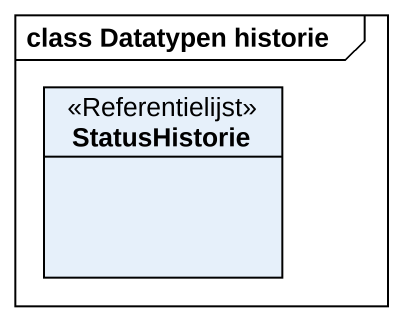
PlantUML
@startuml
mainframe class Datatypen historie
hide circle
hide empty members
class StatusHistorie <<Referentielijst>>
@enduml
